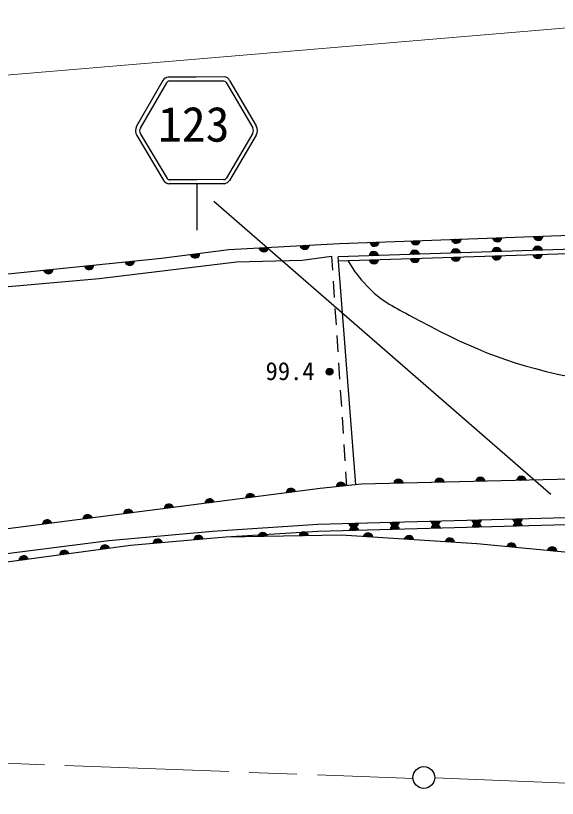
# Model space of a CAD drawing. Units: millimetres, scale not verified. Extents: x 40000 to 680000, y 20000 to 380000.
# Drawn here: x 335161 to 374826, y 293182 to 350553 of the extents above; entities that cross this region are included whole.
import ezdxf
from ezdxf.enums import TextEntityAlignment as Align

# ---------------------------------------------------------------- set-up
doc = ezdxf.new("R2010")
doc.units = ezdxf.units.MM
doc.header["$LTSCALE"] = 1000
doc.linetypes.add('CHAIN', pattern=[18.5, 12, -1.5, 3.5, -1.5])
for name, color, linetype, lineweight in [('M-BGD', 7, 'Continuous', 25), ('M-BMK', 2, 'CHAIN', 13), ('M-BMK-SRVR', 3, 'Continuous', 25), ('M-STR-HTXT', 7, 'Continuous', 13), ('M-STR-STRC', 7, 'Continuous', 25)]:
    doc.layers.add(name, color=color, linetype=linetype, lineweight=lineweight)
doc.styles.add('ＭＳ ゴシック', font='')
doc.styles.get('ＭＳ ゴシック').set_extended_font_data('MS Gothic')

msp = doc.modelspace()

# ---------------------------------------------------------------- linework, layer by layer
at = {"layer": 'M-BGD'}
for p, q in [((358295, 332915), (358362, 331890)), ((360073, 316173), (358771, 332873)), ((358414, 331092), (358492, 329894)), ((358544, 329096), (358622, 327899)), ((358674, 327100), (358752, 325903)), ((358804, 325105), (358882, 323907)), ((358934, 323109), (359012, 321911)), ((359064, 321113), (359142, 319916)), ((359194, 319117), (359272, 317920)), ((359324, 317121), (359391, 316097)), ((357295, 312741), (350540, 312333))]:
    msp.add_line(p, q, dxfattribs=at)
for points in [[(358872, 333857), (393990, 335119), (401100, 334711), (411535, 333150), (431817, 329235), (451992, 324768), (462247, 321862), (469368, 318379), (488774, 305974)], [(487038, 305850), (468959, 317398), (461964, 320874), (451807, 323728), (431564, 328072), (411296, 331756), (401243, 333385), (393985, 334015), (358771, 332873)], [(289077, 325740), (314727, 329393), (323301, 330474), (345841, 332779), (350777, 333404), (358872, 333857)], [(358794, 332572), (393977, 333713), (401206, 333086), (411245, 331459), (431505, 327776), (451734, 323435), (461855, 320592), (468810, 317135), (486875, 305596)], [(289149, 325290), (294737, 325771), (318379, 329104), (329346, 330225), (341283, 331297), (351330, 332514), (356149, 332626), (358295, 332915)], [(425218, 311768), (404307, 315475), (394130, 316736), (377900, 316625), (360494, 316220), (357468, 315883), (311502, 309945), (293934, 307736), (277626, 305619), (260034, 303530), (241457, 301176), (223264, 298702), (209322, 296709), (201900, 295916), (182795, 294667), (159876, 294905)], [(357281, 313273), (374552, 313732), (403293, 314116), (429920, 309918), (448648, 306677)], [(160791, 292011), (160927, 292320), (169732, 292618), (180852, 292906), (191624, 293747), (207463, 295140), (219219, 296557), (239670, 299127), (256566, 301312), (286227, 305107), (310340, 308253), (321844, 309526), (341994, 312072), (349584, 312768), (357281, 313273)], [(448557, 306153), (429833, 309393), (403255, 313584), (374562, 313200), (357295, 312741)], [(394644, 309163), (379977, 310796), (368937, 311836), (358986, 312461), (350540, 312333), (343567, 311708), (321984, 308810), (299472, 306024), (276016, 302902), (253616, 300084), (230960, 297154), (217214, 295185), (201651, 293279), (184821, 291668), (171495, 290752), (159671, 290570)]]:
    msp.add_lwpolyline(points, dxfattribs=at)
for radius in [250, 204, 159, 114, 68.2, 22.7]:
    msp.add_circle((358146, 324453), radius, dxfattribs=at)
for centre, radius, start, end in [((361439, 334003), 354, 190.85586, 353.26104), ((361439, 334003), 283, 193.0799, 351.037), ((361439, 334003), 212, 196.82623, 347.29068), ((361439, 334003), 142, 204.53796, 339.57895), ((361439, 334003), 100, 214.85562, 329.26128), ((364437, 334111), 354, 190.85586, 353.26104), ((364437, 334111), 283, 193.0799, 351.037), ((364437, 334111), 212, 196.82623, 347.29068), ((364437, 334111), 142, 204.53796, 339.57895), ((364437, 334111), 100, 214.85562, 329.26128), ((367435, 334219), 354, 190.85586, 353.26104), ((367435, 334219), 283, 193.0799, 351.037), ((367435, 334219), 212, 196.82623, 347.29068), ((367435, 334219), 142, 204.53796, 339.57895), ((367435, 334219), 100, 214.85562, 329.26128), ((370433, 334326), 354, 190.85586, 353.26104), ((370433, 334326), 283, 193.0799, 351.037), ((370433, 334326), 212, 196.82623, 347.29068), ((370433, 334326), 142, 204.53796, 339.57895), ((370433, 334326), 100, 214.85562, 329.26128), ((373431, 334434), 354, 190.85586, 353.26104), ((373431, 334434), 283, 193.0799, 351.037), ((373431, 334434), 212, 196.82623, 347.29068), ((373431, 334434), 142, 204.53796, 339.57895), ((373431, 334434), 100, 214.85562, 329.26128), ((353324, 333601), 354, 192.00012, 354.4053), ((353324, 333601), 283, 194.22416, 352.18126), ((353324, 333601), 212, 197.97049, 348.43494), ((353324, 333601), 142, 205.68222, 340.72321), ((353324, 333601), 100, 215.99988, 330.40554), ((356319, 333768), 354, 192.00012, 354.4053), ((356319, 333768), 283, 194.22416, 352.18126), ((356319, 333768), 212, 197.97049, 348.43494), ((356319, 333768), 142, 205.68222, 340.72321), ((356319, 333768), 100, 215.99988, 330.40554), ((364386, 333001), 354, 10.65509, 173.06027), ((367384, 333098), 354, 10.65509, 173.06027), ((367384, 333098), 283, 12.87913, 170.83623), ((370383, 333195), 354, 10.65509, 173.06027), ((370383, 333195), 283, 12.87913, 170.83623), ((370383, 333195), 212, 16.62546, 167.08991), ((370383, 333195), 142, 24.33719, 159.37818), ((373381, 333293), 354, 10.65509, 173.06027), ((373381, 333293), 283, 12.87913, 170.83623), ((373381, 333293), 212, 16.62546, 167.08991), ((373381, 333293), 142, 24.33719, 159.37818), ((373381, 333293), 100, 34.65485, 149.06052), ((348302, 333145), 354, 196.0082, 358.41338), ((348302, 333145), 283, 198.23224, 356.18934), ((348302, 333145), 212, 201.97856, 352.44301), ((348302, 333145), 142, 209.69029, 344.73128), ((348302, 333145), 100, 220.00796, 334.41362), ((361387, 332904), 354, 10.65509, 173.06027), ((361387, 332904), 283, 12.87913, 170.83623), ((361387, 332904), 212, 16.62546, 167.08991), ((361387, 332904), 142, 24.33719, 159.37818), ((361387, 332904), 100, 34.65485, 149.06052), ((364390, 332808), 354, 190.65509, 353.06027), ((364386, 333001), 283, 12.87913, 170.83623), ((364390, 332808), 283, 192.87913, 350.83623), ((364386, 333001), 212, 16.62546, 167.08991), ((364390, 332808), 212, 196.62546, 347.08991), ((364386, 333001), 142, 24.33719, 159.37818), ((364390, 332808), 142, 204.33719, 339.37818), ((364386, 333001), 100, 34.65485, 149.06052), ((364390, 332808), 100, 214.65485, 329.06052), ((367388, 332905), 354, 190.65509, 353.06027), ((367388, 332905), 283, 192.87913, 350.83623), ((367384, 333098), 212, 16.62546, 167.08991), ((367388, 332905), 212, 196.62546, 347.08991), ((367384, 333098), 142, 24.33719, 159.37818), ((367388, 332905), 142, 204.33719, 339.37818), ((367384, 333098), 100, 34.65485, 149.06052), ((367388, 332905), 100, 214.65485, 329.06052), ((370387, 333002), 354, 190.65509, 353.06027), ((370387, 333002), 283, 192.87913, 350.83623), ((370387, 333002), 212, 196.62546, 347.08991), ((370387, 333002), 142, 204.33719, 339.37818), ((370383, 333195), 100, 34.65485, 149.06052), ((370387, 333002), 100, 214.65485, 329.06052), ((373385, 333100), 354, 190.65509, 353.06027), ((373385, 333100), 283, 192.87913, 350.83623), ((373385, 333100), 212, 196.62546, 347.08991), ((373385, 333100), 142, 204.33719, 339.37818), ((373385, 333100), 100, 214.65485, 329.06052), ((340535, 332291), 354, 194.63793, 357.04311), ((340535, 332291), 283, 196.86197, 354.81907), ((340535, 332291), 212, 200.6083, 351.07275), ((340535, 332291), 142, 208.32003, 343.36102), ((340535, 332291), 100, 218.63769, 333.04335), ((343519, 332596), 354, 194.63793, 357.04311), ((343519, 332596), 283, 196.86197, 354.81907), ((343519, 332596), 212, 200.6083, 351.07275), ((343519, 332596), 142, 208.32003, 343.36102), ((343519, 332596), 100, 218.63769, 333.04335), ((361392, 332711), 354, 190.65509, 353.06027), ((361392, 332711), 283, 192.87913, 350.83623), ((361392, 332711), 212, 196.62546, 347.08991), ((361392, 332711), 142, 204.33719, 339.37818), ((361392, 332711), 100, 214.65485, 329.06052), ((337550, 331986), 354, 194.63793, 357.04311), ((337550, 331986), 283, 196.86197, 354.81907), ((337550, 331986), 212, 200.6083, 351.07275), ((337550, 331986), 142, 208.32003, 343.36102), ((337550, 331986), 100, 218.63769, 333.04335), ((369198, 316368), 354, 10.13124, 172.53642), ((372198, 316438), 354, 10.13124, 172.53642), ((372198, 316438), 283, 12.35528, 170.31238), ((358987, 315998), 354, 15.1376, 177.54278), ((358987, 315998), 283, 17.36164, 175.31874), ((358987, 315998), 212, 21.10797, 171.57242), ((358987, 315998), 142, 28.8197, 163.86069), ((363200, 316228), 354, 10.13124, 172.53642), ((363200, 316228), 283, 12.35528, 170.31238), ((363200, 316228), 212, 16.1016, 166.56605), ((363200, 316228), 142, 23.81333, 158.85432), ((363200, 316228), 100, 34.131, 148.53666), ((366199, 316298), 354, 10.13124, 172.53642), ((366199, 316298), 283, 12.35528, 170.31238), ((366199, 316298), 212, 16.1016, 166.56605), ((366199, 316298), 142, 23.81333, 158.85432), ((366199, 316298), 100, 34.131, 148.53666), ((369198, 316368), 283, 12.35528, 170.31238), ((369198, 316368), 212, 16.1016, 166.56605), ((369198, 316368), 142, 23.81333, 158.85432), ((369198, 316368), 100, 34.131, 148.53666), ((372198, 316438), 212, 16.1016, 166.56605), ((372198, 316438), 142, 23.81333, 158.85432), ((372198, 316438), 100, 34.131, 148.53666), ((355319, 315551), 354, 16.15858, 178.56376), ((355319, 315551), 283, 18.38262, 176.33972), ((355319, 315551), 212, 22.12894, 172.59339), ((355319, 315551), 142, 29.84067, 164.88166), ((355319, 315551), 100, 40.15833, 154.564), ((358987, 315998), 100, 39.13736, 153.54302), ((349368, 314782), 354, 16.15858, 178.56376), ((349368, 314782), 283, 18.38262, 176.33972), ((349368, 314782), 212, 22.12894, 172.59339), ((352344, 315167), 354, 16.15858, 178.56376), ((352344, 315167), 283, 18.38262, 176.33972), ((352344, 315167), 212, 22.12894, 172.59339), ((352344, 315167), 142, 29.84067, 164.88166), ((352344, 315167), 100, 40.15833, 154.564), ((346393, 314398), 354, 16.15858, 178.56376), ((346393, 314398), 283, 18.38262, 176.33972), ((346393, 314398), 212, 22.12894, 172.59339), ((346393, 314398), 142, 29.84067, 164.88166), ((346393, 314398), 100, 40.15833, 154.564), ((349368, 314782), 142, 29.84067, 164.88166), ((349368, 314782), 100, 40.15833, 154.564), ((340442, 313629), 354, 16.15858, 178.56376), ((340442, 313629), 283, 18.38262, 176.33972), ((340442, 313629), 212, 22.12894, 172.59339), ((343418, 314014), 354, 16.15858, 178.56376), ((343418, 314014), 283, 18.38262, 176.33972), ((343418, 314014), 212, 22.12894, 172.59339), ((343418, 314014), 142, 29.84067, 164.88166), ((343418, 314014), 100, 40.15833, 154.564), ((337467, 313245), 354, 16.15858, 178.56376), ((337467, 313245), 283, 18.38262, 176.33972), ((337467, 313245), 212, 22.12894, 172.59339), ((337467, 313245), 142, 29.84067, 164.88166), ((337467, 313245), 100, 40.15833, 154.564), ((340442, 313629), 142, 29.84067, 164.88166), ((340442, 313629), 100, 40.15833, 154.564), ((359917, 313397), 354, 190.32253, 352.7277), ((359917, 313397), 283, 192.54656, 350.50367), ((359917, 313397), 212, 196.29289, 346.75734), ((359917, 313397), 142, 204.00462, 339.04561), ((359917, 313397), 100, 214.32228, 328.72795), ((362916, 313477), 354, 190.32253, 352.7277), ((362916, 313477), 283, 192.54656, 350.50367), ((362916, 313477), 212, 196.29289, 346.75734), ((362916, 313477), 142, 204.00462, 339.04561), ((362916, 313477), 100, 214.32228, 328.72795), ((365915, 313557), 354, 190.32253, 352.7277), ((365930, 312916), 354, 10.32253, 172.7277), ((365915, 313557), 283, 192.54656, 350.50367), ((365915, 313557), 212, 196.29289, 346.75734), ((365915, 313557), 142, 204.00462, 339.04561), ((365915, 313557), 100, 214.32228, 328.72795), ((368914, 313636), 354, 190.32253, 352.7277), ((368929, 312996), 354, 10.32253, 172.7277), ((368914, 313636), 283, 192.54656, 350.50367), ((368929, 312996), 283, 12.54656, 170.50367), ((368914, 313636), 212, 196.29289, 346.75734), ((368914, 313636), 142, 204.00462, 339.04561), ((368914, 313636), 100, 214.32228, 328.72795), ((371913, 313716), 354, 190.32253, 352.7277), ((371928, 313076), 354, 10.32253, 172.7277), ((371913, 313716), 283, 192.54656, 350.50367), ((371928, 313076), 283, 12.54656, 170.50367), ((371913, 313716), 212, 196.29289, 346.75734), ((371928, 313076), 212, 16.29289, 166.75734), ((371913, 313716), 142, 204.00462, 339.04561), ((371913, 313716), 100, 214.32228, 328.72795), ((356264, 312365), 354, 9.66628, 172.07146), ((359932, 312757), 354, 10.32253, 172.7277), ((359932, 312757), 283, 12.54656, 170.50367), ((359932, 312757), 212, 16.29289, 166.75734), ((359932, 312757), 142, 24.00462, 159.04561), ((359932, 312757), 100, 34.32228, 148.72795), ((362931, 312837), 354, 10.32253, 172.7277), ((362931, 312837), 283, 12.54656, 170.50367), ((362931, 312837), 212, 16.29289, 166.75734), ((362931, 312837), 142, 24.00462, 159.04561), ((362931, 312837), 100, 34.32228, 148.72795), ((365930, 312916), 283, 12.54656, 170.50367), ((365930, 312916), 212, 16.29289, 166.75734), ((365930, 312916), 142, 24.00462, 159.04561), ((365930, 312916), 100, 34.32228, 148.72795), ((368929, 312996), 212, 16.29289, 166.75734), ((368929, 312996), 142, 24.00462, 159.04561), ((368929, 312996), 100, 34.32228, 148.72795), ((371928, 313076), 142, 24.00462, 159.04561), ((371928, 313076), 100, 34.32228, 148.72795), ((345565, 311833), 354, 13.91473, 176.3199), ((345565, 311833), 283, 16.13876, 174.09587), ((348553, 312100), 354, 13.91473, 176.3199), ((348553, 312100), 283, 16.13876, 174.09587), ((348553, 312100), 212, 19.88509, 170.34954), ((348553, 312100), 142, 27.59682, 162.63781), ((348553, 312100), 100, 37.91448, 152.32015), ((353264, 312320), 354, 9.66628, 172.07146), ((353264, 312320), 283, 11.89032, 169.84742), ((353264, 312320), 212, 15.63665, 166.1011), ((353264, 312320), 142, 23.34838, 158.38937), ((353264, 312320), 100, 33.66604, 148.07171), ((356264, 312365), 283, 11.89032, 169.84742), ((356264, 312365), 212, 15.63665, 166.1011), ((356264, 312365), 142, 23.34838, 158.38937), ((356264, 312365), 100, 33.66604, 148.07171), ((360964, 312283), 354, 5.20673, 167.61191), ((360964, 312283), 283, 7.43077, 165.38787), ((360964, 312283), 212, 11.17709, 161.64154), ((360964, 312283), 142, 18.88882, 153.92981), ((360964, 312283), 100, 29.20649, 143.61215), ((363959, 312095), 354, 5.20673, 167.61191), ((363959, 312095), 283, 7.43077, 165.38787), ((363959, 312095), 212, 11.17709, 161.64154), ((363959, 312095), 142, 18.88882, 153.92981), ((363959, 312095), 100, 29.20649, 143.61215), ((366953, 311907), 354, 5.20673, 167.61191), ((366953, 311907), 283, 7.43077, 165.38787), ((366953, 311907), 212, 11.17709, 161.64154), ((341703, 311403), 354, 16.44495, 178.85012), ((341703, 311403), 283, 18.66898, 176.62609), ((341703, 311403), 212, 22.41531, 172.87976), ((341703, 311403), 142, 30.12704, 165.16803), ((345565, 311833), 212, 19.88509, 170.34954), ((345565, 311833), 142, 27.59682, 162.63781), ((345565, 311833), 100, 37.91448, 152.32015), ((366953, 311907), 142, 18.88882, 153.92981), ((366953, 311907), 100, 29.20649, 143.61215), ((371466, 311544), 354, 3.41198, 165.81716), ((371466, 311544), 283, 5.63602, 163.59312), ((371466, 311544), 212, 9.38235, 159.8468), ((371466, 311544), 142, 17.09408, 152.13507), ((371466, 311544), 100, 27.41174, 141.81741), ((374452, 311262), 354, 3.41198, 165.81716), ((374452, 311262), 283, 5.63602, 163.59312), ((335756, 310605), 354, 16.44495, 178.85012), ((338730, 311004), 354, 16.44495, 178.85012), ((338730, 311004), 283, 18.66898, 176.62609), ((338730, 311004), 212, 22.41531, 172.87976), ((338730, 311004), 142, 30.12704, 165.16803), ((338730, 311004), 100, 40.4447, 154.85037), ((341703, 311403), 100, 40.4447, 154.85037), ((374452, 311262), 212, 9.38235, 159.8468), ((374452, 311262), 142, 17.09408, 152.13507), ((374452, 311262), 100, 27.41174, 141.81741), ((335756, 310605), 283, 18.66898, 176.62609), ((335756, 310605), 212, 22.41531, 172.87976), ((335756, 310605), 142, 30.12704, 165.16803), ((335756, 310605), 100, 40.4447, 154.85037)]:
    msp.add_arc(centre, radius, start, end, dxfattribs=at)
msp.add_open_spline([(359482, 332594), (360024, 331705), (360271, 331390), (360900, 330722), (361898, 329661), (362691, 329299), (363974, 328609), (368303, 326281), (370904, 325081), (375718, 324094), (379766, 323263), (382146, 323604), (386271, 323364), (388732, 323221), (390111, 323149), (392575, 323076), (394988, 323005), (396342, 323138), (398754, 323040), (400855, 322955), (402018, 322583), (404122, 322608), (406801, 322638), (408282, 323029), (410930, 323436), (415204, 324093), (417602, 324466), (421828, 325382), (423566, 325758), (424531, 326024), (426223, 326570), (426497, 326659), (426694, 326654), (426904, 326851), (427093, 327028), (427073, 327232), (427080, 327491), (427089, 327837), (427085, 328041), (426984, 328372), (426954, 328468), (426945, 328507), (426898, 328614)], degree=3, knots=[0, 0, 0, 0, 1, 1, 1, 2, 2, 2, 3, 3, 3, 4, 4, 4, 5, 5, 5, 6, 6, 6, 7, 7, 7, 8, 8, 8, 9, 9, 9, 10, 10, 10, 11, 11, 11, 12, 12, 12, 13, 13, 13, 14, 14, 14, 14], dxfattribs=at)
at = {"layer": 'M-BMK'}
for p, q in [((301798, 296980), (364286, 294631)), ((365844, 294693), (390798, 293690))]:
    msp.add_line(p, q, dxfattribs=at)
at = {"layer": 'M-BMK-SRVR'}
msp.add_circle((365051, 294705), 800, dxfattribs=at)
at = {"layer": 'M-STR-HTXT'}
msp.add_line((162369, 331620), (386074, 350553), dxfattribs=at)
at = {"layer": 'M-STR-STRC'}
for p, q in [((345948, 345789), (344018, 342446)), ((346208, 345639), (344277, 342296)), ((350566, 345656), (352524, 342330)), ((350824, 345809), (352783, 342482)), ((352521, 341946), (350569, 338623)), ((344026, 341758), (346006, 338451)), ((344284, 341912), (346264, 338605)), ((352780, 341794), (350827, 338471)), ((348419, 338216), (348419, 334830)), ((374357, 315452), (349681, 336925))]:
    msp.add_line(p, q, dxfattribs=at)
for points in [[(350449, 346059), (348385, 346042), (346321, 346042)], [(350416, 345758), (348388, 345742), (346357, 345742)], [(350412, 338532), (348416, 338516), (346421, 338516)], [(350452, 338233), (348419, 338216), (346383, 338216)]]:
    msp.add_lwpolyline(points, dxfattribs=at)
for centre, radius, start, end in [((346338, 345615), 427, 92.29572, 156.02366), ((350436, 345632), 427, 24.44946, 88.1774), ((346379, 345552), 191, 96.53703, 152.95737), ((350396, 345568), 191, 27.51575, 83.93609), ((344644, 342110), 711, 151.80974, 209.66878), ((344644, 342110), 412, 151.80974, 209.66878), ((352159, 342141), 412, 330.80435, 28.66338), ((352159, 342141), 711, 330.80435, 28.66338), ((346432, 338719), 203, 214.0004, 273.155), ((350399, 338735), 203, 267.31812, 326.47272), ((346497, 338817), 612, 216.76349, 259.34701), ((350334, 338833), 612, 281.12611, 323.70964)]:
    msp.add_arc(centre, radius, start, end, dxfattribs=at)

# ---------------------------------------------------------------- texts
at = {"layer": 'M-BGD', "style": 'ＭＳ ゴシック'}
msp.add_text('99.4', height=1320, dxfattribs=at).set_placement((353462, 323444), align=Align.BOTTOM_LEFT)
at = {"layer": 'M-STR-STRC', "style": 'ＭＳ ゴシック'}
msp.add_text('123', height=2566, dxfattribs=at).set_placement((345585, 340546), align=Align.BOTTOM_LEFT)

doc.saveas('drawing.dxf')
